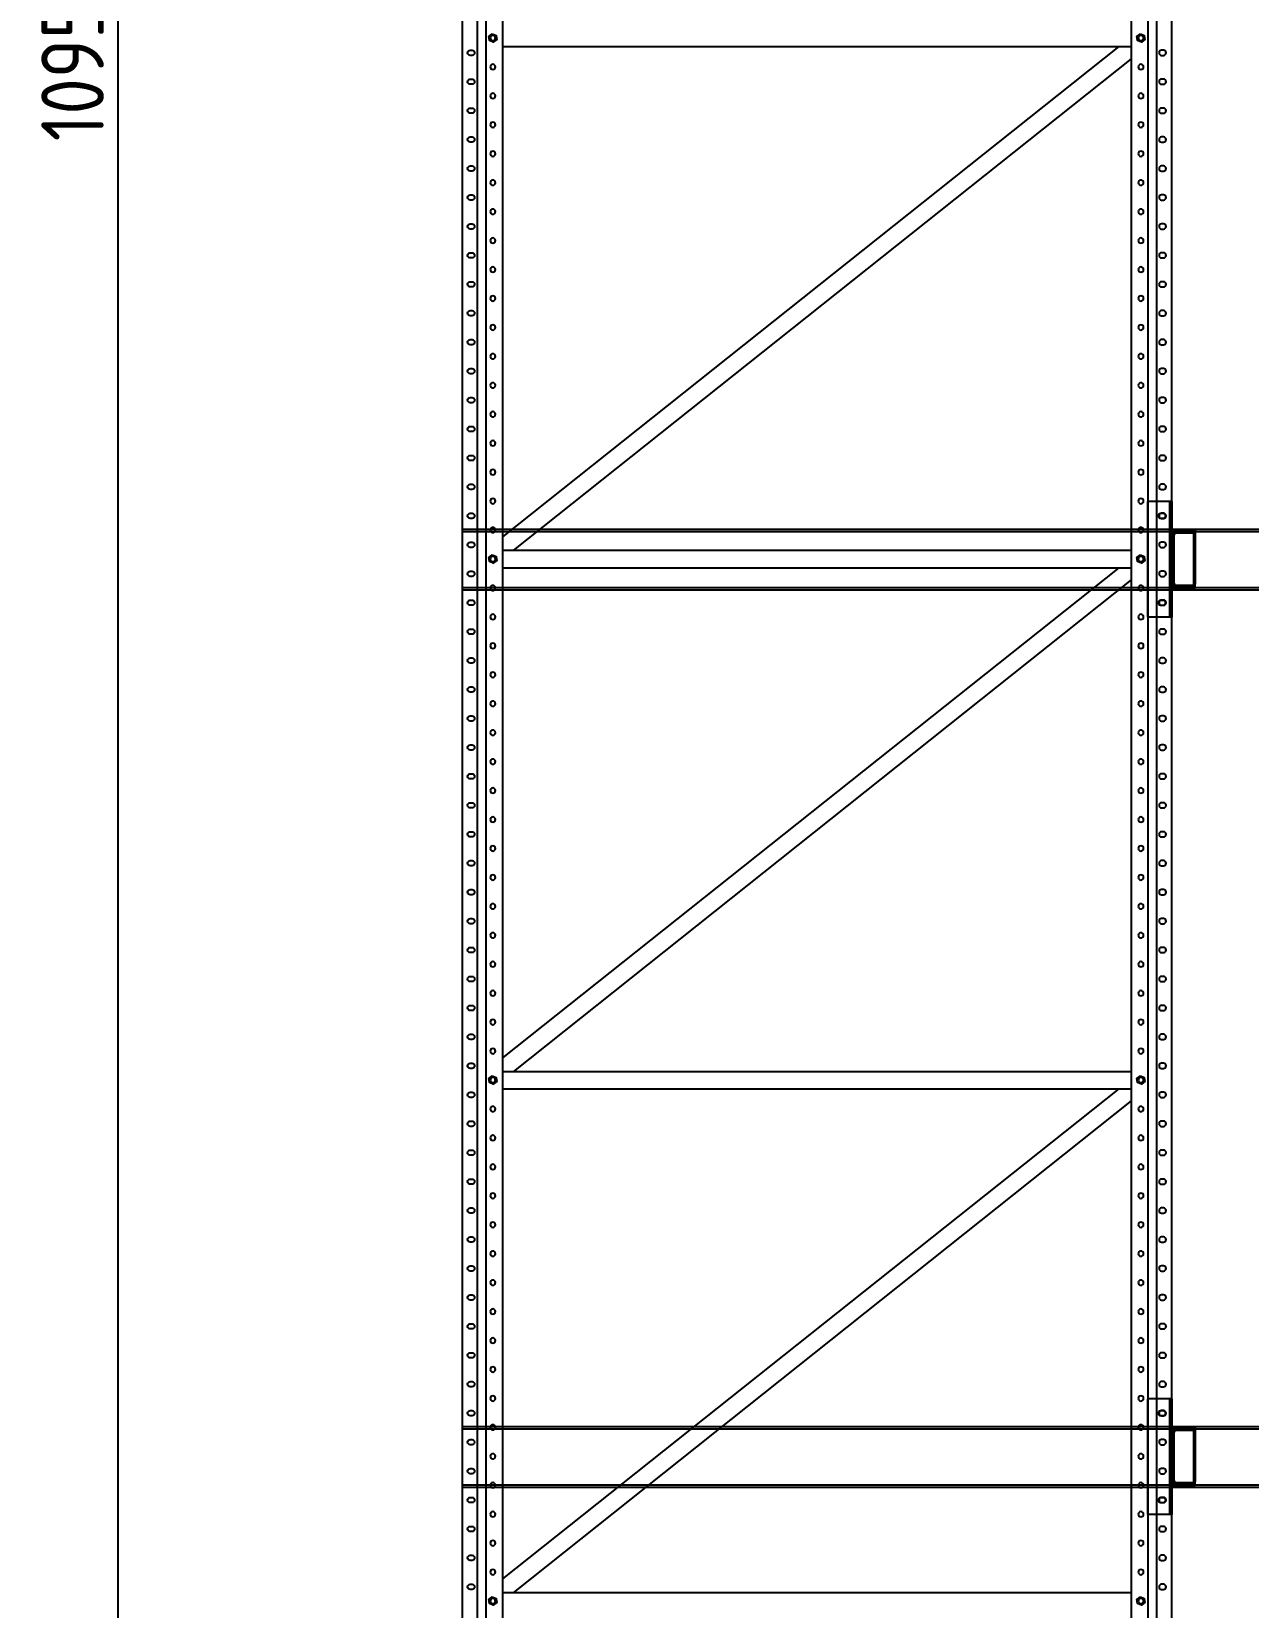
# Model space of a CAD drawing. Header units: millimetres. Extents: x 223 to 55669, y 510 to 13629.
# Drawn here: x 29407 to 31509, y 3820 to 6542 of the extents above; entities that cross this region are included whole.
import ezdxf

# ---------------------------------------------------------------- set-up
doc = ezdxf.new("R2010")
doc.units = ezdxf.units.MM
doc.linetypes.add('LIN0', pattern=[0])
doc.layers.add('02', color=2, linetype='Continuous')
doc.layers.add('9.3 - LEGENDA', color=7, linetype='Continuous')
doc.layers.add('MONTANTE', color=170, linetype='LIN0', lineweight=25)
doc.styles.add('DIM', font='dim.shx')
doc.dimstyles.new('CORTES', dxfattribs={"dimscale": 1.2, "dimtxt": 90, "dimasz": 45, "dimexe": 1.25, "dimexo": 40, "dimgap": 20, "dimtad": 1, "dimdec": 0, "dimzin": 9, "dimdsep": 46, "dimtxsty": 'DIM', "dimblk": 'OBLIQUE', "dimcen": 2.5, "dimclrd": 256, "dimclre": 256, "dimclrt": 256, "dimadec": 0, "dimazin": 0, "dimtfac": 1, "dimtdec": 0, "dimtmove": 0, "dimatfit": 0, "dimldrblk": 'OBLIQUE', "dimfxl": 0.04, "dimtolj": 1, "dimtzin": 1, "dimarcsym": 0})

# ---------------------------------------------------------------- blocks, each defined once
blk = doc.blocks.new('*U66')
at = {"layer": 'MONTANTE'}
for p, q in [((-1277.6, 10954.8), (-1277.6, 64.7)), ((-1251.5, 10954.8), (-1251.5, 64.7)), ((-1237.1, 10954.8), (-1237.1, 4.8)), ((-1207.9, 10954.8), (-1207.9, 4.8)), ((-122.4, 10954.8), (-122.4, 4.8)), ((-93.2, 10954.8), (-93.2, 4.8)), ((-78.8, 10954.8), (-78.8, 64.7)), ((-52.6, 10954.8), (-52.6, 64.7)), ((-122.4, 5489.7), (-1207.9, 5489.7)), ((-122.4, 5489.7), (-1207.9, 5489.7)), ((-1186.6, 5489.7), (-122.4, 4643.2)), ((-1207.9, 5468.6), (-141.4, 4619.7)), ((-122.4, 4619.7), (-1207.9, 4619.7)), ((-122.4, 4619.7), (-1207.9, 4619.7)), ((-122.4, 4589.7), (-1207.9, 4589.7)), ((-122.4, 4589.7), (-1207.9, 4589.7)), ((-1186.6, 4589.7), (-122.4, 3743.2)), ((-1207.9, 4568.6), (-141.4, 3719.7)), ((-122.4, 3719.7), (-1207.9, 3719.7)), ((-122.4, 3719.7), (-1207.9, 3719.7)), ((-122.4, 3689.7), (-1207.9, 3689.7)), ((-122.4, 3689.7), (-1207.9, 3689.7)), ((-1186.6, 3689.7), (-122.4, 2843.2)), ((-1207.9, 3668.6), (-141.4, 2819.7)), ((-122.4, 2819.7), (-1207.9, 2819.7)), ((-122.4, 2819.7), (-1207.9, 2819.7))]:
    blk.add_line(p, q, dxfattribs=at)
for points in [[(-1223.9, 5512), (-1230.7, 5509.2), (-1231.7, 5502), (-1225.9, 5497.5), (-1219.1, 5500.3), (-1218.1, 5507.5), (-1223.9, 5512)], [(-1223.9, 5512), (-1230.7, 5509.2), (-1231.7, 5502), (-1225.9, 5497.5), (-1219.1, 5500.3), (-1218.1, 5507.5), (-1223.9, 5512)], [(-104.4, 5512), (-111.2, 5509.2), (-112.2, 5502), (-106.4, 5497.5), (-99.6, 5500.3), (-98.6, 5507.5), (-104.4, 5512)], [(-104.4, 5512), (-111.2, 5509.2), (-112.2, 5502), (-106.4, 5497.5), (-99.6, 5500.3), (-98.6, 5507.5), (-104.4, 5512)], [(-1223.9, 4612), (-1230.7, 4609.2), (-1231.7, 4602), (-1225.9, 4597.5), (-1219.1, 4600.3), (-1218.1, 4607.5), (-1223.9, 4612)], [(-1223.9, 4612), (-1230.7, 4609.2), (-1231.7, 4602), (-1225.9, 4597.5), (-1219.1, 4600.3), (-1218.1, 4607.5), (-1223.9, 4612)], [(-104.4, 4612), (-111.2, 4609.2), (-112.2, 4602), (-106.4, 4597.5), (-99.6, 4600.3), (-98.6, 4607.5), (-104.4, 4612)], [(-104.4, 4612), (-111.2, 4609.2), (-112.2, 4602), (-106.4, 4597.5), (-99.6, 4600.3), (-98.6, 4607.5), (-104.4, 4612)], [(-1223.9, 3712), (-1230.7, 3709.2), (-1231.7, 3702), (-1225.9, 3697.5), (-1219.1, 3700.3), (-1218.1, 3707.5), (-1223.9, 3712)], [(-1223.9, 3712), (-1230.7, 3709.2), (-1231.7, 3702), (-1225.9, 3697.5), (-1219.1, 3700.3), (-1218.1, 3707.5), (-1223.9, 3712)], [(-104.4, 3712), (-111.2, 3709.2), (-112.2, 3702), (-106.4, 3697.5), (-99.6, 3700.3), (-98.6, 3707.5), (-104.4, 3712)], [(-104.4, 3712), (-111.2, 3709.2), (-112.2, 3702), (-106.4, 3697.5), (-99.6, 3700.3), (-98.6, 3707.5), (-104.4, 3712)], [(-1223.9, 2812), (-1230.7, 2809.2), (-1231.7, 2802), (-1225.9, 2797.5), (-1219.1, 2800.3), (-1218.1, 2807.5), (-1223.9, 2812)], [(-1223.9, 2812), (-1230.7, 2809.2), (-1231.7, 2802), (-1225.9, 2797.5), (-1219.1, 2800.3), (-1218.1, 2807.5), (-1223.9, 2812)], [(-104.4, 2812), (-111.2, 2809.2), (-112.2, 2802), (-106.4, 2797.5), (-99.6, 2800.3), (-98.6, 2807.5), (-104.4, 2812)], [(-104.4, 2812), (-111.2, 2809.2), (-112.2, 2802), (-106.4, 2797.5), (-99.6, 2800.3), (-98.6, 2807.5), (-104.4, 2812)]]:
    blk.add_lwpolyline(points, dxfattribs=at)
for points in [[(-1260.7, 5474.7), (-1263.7, 5474.7, -1), (-1263.7, 5483.7), (-1260.7, 5483.7, -1)], [(-69.6, 5474.7), (-66.6, 5474.7, 1), (-66.6, 5483.7), (-69.6, 5483.7, 1)], [(-1260.7, 5424.7), (-1263.7, 5424.7, -1), (-1263.7, 5433.7), (-1260.7, 5433.7, -1)], [(-69.6, 5424.7), (-66.6, 5424.7, 1), (-66.6, 5433.7), (-69.6, 5433.7, 1)], [(-1260.7, 5374.7), (-1263.7, 5374.7, -1), (-1263.7, 5383.7), (-1260.7, 5383.7, -1)], [(-69.6, 5374.7), (-66.6, 5374.7, 1), (-66.6, 5383.7), (-69.6, 5383.7, 1)], [(-1260.7, 5324.7), (-1263.7, 5324.7, -1), (-1263.7, 5333.7), (-1260.7, 5333.7, -1)], [(-69.6, 5324.7), (-66.6, 5324.7, 1), (-66.6, 5333.7), (-69.6, 5333.7, 1)], [(-1260.7, 5274.7), (-1263.7, 5274.7, -1), (-1263.7, 5283.7), (-1260.7, 5283.7, -1)], [(-69.6, 5274.7), (-66.6, 5274.7, 1), (-66.6, 5283.7), (-69.6, 5283.7, 1)], [(-1260.7, 5224.7), (-1263.7, 5224.7, -1), (-1263.7, 5233.7), (-1260.7, 5233.7, -1)], [(-69.6, 5224.7), (-66.6, 5224.7, 1), (-66.6, 5233.7), (-69.6, 5233.7, 1)], [(-1260.7, 5174.7), (-1263.7, 5174.7, -1), (-1263.7, 5183.7), (-1260.7, 5183.7, -1)], [(-69.6, 5174.7), (-66.6, 5174.7, 1), (-66.6, 5183.7), (-69.6, 5183.7, 1)], [(-1260.7, 5124.7), (-1263.7, 5124.7, -1), (-1263.7, 5133.7), (-1260.7, 5133.7, -1)], [(-69.6, 5124.7), (-66.6, 5124.7, 1), (-66.6, 5133.7), (-69.6, 5133.7, 1)], [(-1260.7, 5074.7), (-1263.7, 5074.7, -1), (-1263.7, 5083.7), (-1260.7, 5083.7, -1)], [(-69.6, 5074.7), (-66.6, 5074.7, 1), (-66.6, 5083.7), (-69.6, 5083.7, 1)], [(-1260.7, 5024.7), (-1263.7, 5024.7, -1), (-1263.7, 5033.7), (-1260.7, 5033.7, -1)], [(-69.6, 5024.7), (-66.6, 5024.7, 1), (-66.6, 5033.7), (-69.6, 5033.7, 1)], [(-1260.7, 4974.7), (-1263.7, 4974.7, -1), (-1263.7, 4983.7), (-1260.7, 4983.7, -1)], [(-69.6, 4974.7), (-66.6, 4974.7, 1), (-66.6, 4983.7), (-69.6, 4983.7, 1)], [(-1260.7, 4924.7), (-1263.7, 4924.7, -1), (-1263.7, 4933.7), (-1260.7, 4933.7, -1)], [(-69.6, 4924.7), (-66.6, 4924.7, 1), (-66.6, 4933.7), (-69.6, 4933.7, 1)], [(-1260.7, 4874.7), (-1263.7, 4874.7, -1), (-1263.7, 4883.7), (-1260.7, 4883.7, -1)], [(-69.6, 4874.7), (-66.6, 4874.7, 1), (-66.6, 4883.7), (-69.6, 4883.7, 1)], [(-1260.7, 4824.7), (-1263.7, 4824.7, -1), (-1263.7, 4833.7), (-1260.7, 4833.7, -1)], [(-69.6, 4824.7), (-66.6, 4824.7, 1), (-66.6, 4833.7), (-69.6, 4833.7, 1)], [(-1260.7, 4774.7), (-1263.7, 4774.7, -1), (-1263.7, 4783.7), (-1260.7, 4783.7, -1)], [(-69.6, 4774.7), (-66.6, 4774.7, 1), (-66.6, 4783.7), (-69.6, 4783.7, 1)], [(-1260.7, 4724.7), (-1263.7, 4724.7, -1), (-1263.7, 4733.7), (-1260.7, 4733.7, -1)], [(-69.6, 4724.7), (-66.6, 4724.7, 1), (-66.6, 4733.7), (-69.6, 4733.7, 1)], [(-1260.7, 4674.7), (-1263.7, 4674.7, -1), (-1263.7, 4683.7), (-1260.7, 4683.7, -1)], [(-69.6, 4674.7), (-66.6, 4674.7, 1), (-66.6, 4683.7), (-69.6, 4683.7, 1)], [(-1260.7, 4624.7), (-1263.7, 4624.7, -1), (-1263.7, 4633.7), (-1260.7, 4633.7, -1)], [(-69.6, 4624.7), (-66.6, 4624.7, 1), (-66.6, 4633.7), (-69.6, 4633.7, 1)], [(-1260.7, 4574.7), (-1263.7, 4574.7, -1), (-1263.7, 4583.7), (-1260.7, 4583.7, -1)], [(-69.6, 4574.7), (-66.6, 4574.7, 1), (-66.6, 4583.7), (-69.6, 4583.7, 1)], [(-1260.7, 4524.7), (-1263.7, 4524.7, -1), (-1263.7, 4533.7), (-1260.7, 4533.7, -1)], [(-69.6, 4524.7), (-66.6, 4524.7, 1), (-66.6, 4533.7), (-69.6, 4533.7, 1)], [(-1260.7, 4474.7), (-1263.7, 4474.7, -1), (-1263.7, 4483.7), (-1260.7, 4483.7, -1)], [(-69.6, 4474.7), (-66.6, 4474.7, 1), (-66.6, 4483.7), (-69.6, 4483.7, 1)], [(-1260.7, 4424.7), (-1263.7, 4424.7, -1), (-1263.7, 4433.7), (-1260.7, 4433.7, -1)], [(-69.6, 4424.7), (-66.6, 4424.7, 1), (-66.6, 4433.7), (-69.6, 4433.7, 1)], [(-1260.7, 4374.7), (-1263.7, 4374.7, -1), (-1263.7, 4383.7), (-1260.7, 4383.7, -1)], [(-69.6, 4374.7), (-66.6, 4374.7, 1), (-66.6, 4383.7), (-69.6, 4383.7, 1)], [(-1260.7, 4324.7), (-1263.7, 4324.7, -1), (-1263.7, 4333.7), (-1260.7, 4333.7, -1)], [(-69.6, 4324.7), (-66.6, 4324.7, 1), (-66.6, 4333.7), (-69.6, 4333.7, 1)], [(-1260.7, 4274.7), (-1263.7, 4274.7, -1), (-1263.7, 4283.7), (-1260.7, 4283.7, -1)], [(-69.6, 4274.7), (-66.6, 4274.7, 1), (-66.6, 4283.7), (-69.6, 4283.7, 1)], [(-1260.7, 4224.7), (-1263.7, 4224.7, -1), (-1263.7, 4233.7), (-1260.7, 4233.7, -1)], [(-69.6, 4224.7), (-66.6, 4224.7, 1), (-66.6, 4233.7), (-69.6, 4233.7, 1)], [(-1260.7, 4174.7), (-1263.7, 4174.7, -1), (-1263.7, 4183.7), (-1260.7, 4183.7, -1)], [(-69.6, 4174.7), (-66.6, 4174.7, 1), (-66.6, 4183.7), (-69.6, 4183.7, 1)], [(-1260.7, 4124.7), (-1263.7, 4124.7, -1), (-1263.7, 4133.7), (-1260.7, 4133.7, -1)], [(-69.6, 4124.7), (-66.6, 4124.7, 1), (-66.6, 4133.7), (-69.6, 4133.7, 1)], [(-1260.7, 4074.7), (-1263.7, 4074.7, -1), (-1263.7, 4083.7), (-1260.7, 4083.7, -1)], [(-69.6, 4074.7), (-66.6, 4074.7, 1), (-66.6, 4083.7), (-69.6, 4083.7, 1)], [(-1260.7, 4024.7), (-1263.7, 4024.7, -1), (-1263.7, 4033.7), (-1260.7, 4033.7, -1)], [(-69.6, 4024.7), (-66.6, 4024.7, 1), (-66.6, 4033.7), (-69.6, 4033.7, 1)], [(-1260.7, 3974.7), (-1263.7, 3974.7, -1), (-1263.7, 3983.7), (-1260.7, 3983.7, -1)], [(-69.6, 3974.7), (-66.6, 3974.7, 1), (-66.6, 3983.7), (-69.6, 3983.7, 1)], [(-1260.7, 3924.7), (-1263.7, 3924.7, -1), (-1263.7, 3933.7), (-1260.7, 3933.7, -1)], [(-69.6, 3924.7), (-66.6, 3924.7, 1), (-66.6, 3933.7), (-69.6, 3933.7, 1)], [(-1260.7, 3874.7), (-1263.7, 3874.7, -1), (-1263.7, 3883.7), (-1260.7, 3883.7, -1)], [(-69.6, 3874.7), (-66.6, 3874.7, 1), (-66.6, 3883.7), (-69.6, 3883.7, 1)], [(-1260.7, 3824.7), (-1263.7, 3824.7, -1), (-1263.7, 3833.7), (-1260.7, 3833.7, -1)], [(-69.6, 3824.7), (-66.6, 3824.7, 1), (-66.6, 3833.7), (-69.6, 3833.7, 1)], [(-1260.7, 3774.7), (-1263.7, 3774.7, -1), (-1263.7, 3783.7), (-1260.7, 3783.7, -1)], [(-69.6, 3774.7), (-66.6, 3774.7, 1), (-66.6, 3783.7), (-69.6, 3783.7, 1)], [(-1260.7, 3724.7), (-1263.7, 3724.7, -1), (-1263.7, 3733.7), (-1260.7, 3733.7, -1)], [(-69.6, 3724.7), (-66.6, 3724.7, 1), (-66.6, 3733.7), (-69.6, 3733.7, 1)], [(-1260.7, 3674.7), (-1263.7, 3674.7, -1), (-1263.7, 3683.7), (-1260.7, 3683.7, -1)], [(-69.6, 3674.7), (-66.6, 3674.7, 1), (-66.6, 3683.7), (-69.6, 3683.7, 1)], [(-1260.7, 3624.7), (-1263.7, 3624.7, -1), (-1263.7, 3633.7), (-1260.7, 3633.7, -1)], [(-69.6, 3624.7), (-66.6, 3624.7, 1), (-66.6, 3633.7), (-69.6, 3633.7, 1)], [(-1260.7, 3574.7), (-1263.7, 3574.7, -1), (-1263.7, 3583.7), (-1260.7, 3583.7, -1)], [(-69.6, 3574.7), (-66.6, 3574.7, 1), (-66.6, 3583.7), (-69.6, 3583.7, 1)], [(-1260.7, 3524.7), (-1263.7, 3524.7, -1), (-1263.7, 3533.7), (-1260.7, 3533.7, -1)], [(-69.6, 3524.7), (-66.6, 3524.7, 1), (-66.6, 3533.7), (-69.6, 3533.7, 1)], [(-1260.7, 3474.7), (-1263.7, 3474.7, -1), (-1263.7, 3483.7), (-1260.7, 3483.7, -1)], [(-69.6, 3474.7), (-66.6, 3474.7, 1), (-66.6, 3483.7), (-69.6, 3483.7, 1)], [(-1260.7, 3424.7), (-1263.7, 3424.7, -1), (-1263.7, 3433.7), (-1260.7, 3433.7, -1)], [(-69.6, 3424.7), (-66.6, 3424.7, 1), (-66.6, 3433.7), (-69.6, 3433.7, 1)], [(-1260.7, 3374.7), (-1263.7, 3374.7, -1), (-1263.7, 3383.7), (-1260.7, 3383.7, -1)], [(-69.6, 3374.7), (-66.6, 3374.7, 1), (-66.6, 3383.7), (-69.6, 3383.7, 1)], [(-1260.7, 3324.7), (-1263.7, 3324.7, -1), (-1263.7, 3333.7), (-1260.7, 3333.7, -1)], [(-69.6, 3324.7), (-66.6, 3324.7, 1), (-66.6, 3333.7), (-69.6, 3333.7, 1)], [(-1260.7, 3274.7), (-1263.7, 3274.7, -1), (-1263.7, 3283.7), (-1260.7, 3283.7, -1)], [(-69.6, 3274.7), (-66.6, 3274.7, 1), (-66.6, 3283.7), (-69.6, 3283.7, 1)], [(-1260.7, 3224.7), (-1263.7, 3224.7, -1), (-1263.7, 3233.7), (-1260.7, 3233.7, -1)], [(-69.6, 3224.7), (-66.6, 3224.7, 1), (-66.6, 3233.7), (-69.6, 3233.7, 1)], [(-1260.7, 3174.7), (-1263.7, 3174.7, -1), (-1263.7, 3183.7), (-1260.7, 3183.7, -1)], [(-69.6, 3174.7), (-66.6, 3174.7, 1), (-66.6, 3183.7), (-69.6, 3183.7, 1)], [(-1260.7, 3124.7), (-1263.7, 3124.7, -1), (-1263.7, 3133.7), (-1260.7, 3133.7, -1)], [(-69.6, 3124.7), (-66.6, 3124.7, 1), (-66.6, 3133.7), (-69.6, 3133.7, 1)], [(-1260.7, 3074.7), (-1263.7, 3074.7, -1), (-1263.7, 3083.7), (-1260.7, 3083.7, -1)], [(-69.6, 3074.7), (-66.6, 3074.7, 1), (-66.6, 3083.7), (-69.6, 3083.7, 1)], [(-1260.7, 3024.7), (-1263.7, 3024.7, -1), (-1263.7, 3033.7), (-1260.7, 3033.7, -1)], [(-69.6, 3024.7), (-66.6, 3024.7, 1), (-66.6, 3033.7), (-69.6, 3033.7, 1)], [(-1260.7, 2974.7), (-1263.7, 2974.7, -1), (-1263.7, 2983.7), (-1260.7, 2983.7, -1)], [(-69.6, 2974.7), (-66.6, 2974.7, 1), (-66.6, 2983.7), (-69.6, 2983.7, 1)], [(-1260.7, 2924.7), (-1263.7, 2924.7, -1), (-1263.7, 2933.7), (-1260.7, 2933.7, -1)], [(-69.6, 2924.7), (-66.6, 2924.7, 1), (-66.6, 2933.7), (-69.6, 2933.7, 1)], [(-1260.7, 2874.7), (-1263.7, 2874.7, -1), (-1263.7, 2883.7), (-1260.7, 2883.7, -1)], [(-69.6, 2874.7), (-66.6, 2874.7, 1), (-66.6, 2883.7), (-69.6, 2883.7, 1)], [(-1260.7, 2824.7), (-1263.7, 2824.7, -1), (-1263.7, 2833.7), (-1260.7, 2833.7, -1)], [(-69.6, 2824.7), (-66.6, 2824.7, 1), (-66.6, 2833.7), (-69.6, 2833.7, 1)]]:
    blk.add_lwpolyline(points, format="xyb", close=True, dxfattribs=at)
for centre in [(-1224.9, 5504.7), (-105.4, 5504.7), (-1224.9, 5454.7), (-105.4, 5454.7), (-1224.9, 5404.7), (-105.4, 5404.7), (-1224.9, 5354.7), (-105.4, 5354.7), (-1224.9, 5304.7), (-105.4, 5304.7), (-1224.9, 5254.7), (-105.4, 5254.7), (-1224.9, 5204.7), (-105.4, 5204.7), (-1224.9, 5154.7), (-105.4, 5154.7), (-1224.9, 5104.7), (-105.4, 5104.7), (-1224.9, 5054.7), (-105.4, 5054.7), (-1224.9, 5004.7), (-105.4, 5004.7), (-1224.9, 4954.7), (-105.4, 4954.7), (-1224.9, 4904.7), (-105.4, 4904.7), (-1224.9, 4854.7), (-105.4, 4854.7), (-1224.9, 4804.7), (-105.4, 4804.7), (-1224.9, 4754.7), (-105.4, 4754.7), (-1224.9, 4704.7), (-105.4, 4704.7), (-1224.9, 4654.7), (-105.4, 4654.7), (-1224.9, 4604.7), (-105.4, 4604.7), (-1224.9, 4554.7), (-105.4, 4554.7), (-1224.9, 4504.7), (-105.4, 4504.7), (-1224.9, 4454.7), (-105.4, 4454.7), (-1224.9, 4404.7), (-105.4, 4404.7), (-1224.9, 4354.7), (-105.4, 4354.7), (-1224.9, 4304.7), (-105.4, 4304.7), (-1224.9, 4254.7), (-105.4, 4254.7), (-1224.9, 4204.7), (-105.4, 4204.7), (-1224.9, 4154.7), (-105.4, 4154.7), (-1224.9, 4104.7), (-105.4, 4104.7), (-1224.9, 4054.7), (-105.4, 4054.7), (-1224.9, 4004.7), (-105.4, 4004.7), (-1224.9, 3954.7), (-105.4, 3954.7), (-1224.9, 3904.7), (-105.4, 3904.7), (-1224.9, 3854.7), (-105.4, 3854.7), (-1224.9, 3804.7), (-105.4, 3804.7), (-1224.9, 3754.7), (-105.4, 3754.7), (-1224.9, 3704.7), (-105.4, 3704.7), (-1224.9, 3654.7), (-105.4, 3654.7), (-1224.9, 3604.7), (-105.4, 3604.7), (-1224.9, 3554.7), (-105.4, 3554.7), (-1224.9, 3504.7), (-105.4, 3504.7), (-1224.9, 3454.7), (-105.4, 3454.7), (-1224.9, 3404.7), (-105.4, 3404.7), (-1224.9, 3354.7), (-105.4, 3354.7), (-1224.9, 3304.7), (-105.4, 3304.7), (-1224.9, 3254.7), (-105.4, 3254.7), (-1224.9, 3204.7), (-105.4, 3204.7), (-1224.9, 3154.7), (-105.4, 3154.7), (-1224.9, 3104.7), (-105.4, 3104.7), (-1224.9, 3054.7), (-105.4, 3054.7), (-1224.9, 3004.7), (-105.4, 3004.7), (-1224.9, 2954.7), (-105.4, 2954.7), (-1224.9, 2904.7), (-105.4, 2904.7), (-1224.9, 2854.7), (-105.4, 2854.7), (-1224.9, 2804.7), (-105.4, 2804.7)]:
    blk.add_circle(centre, 4.5, dxfattribs=at)
blk = doc.blocks.new('*U334')
blk.add_blockref('*U66', (145, -6477.375))
blk = doc.blocks.new('*U333')
at = {"color": 0, "linetype": 'ByBlock', "lineweight": -2, "transparency": 16777216}
blk.add_blockref('*U334', (0, 0), dxfattribs=at)
blk = doc.blocks.new('*U74')
at = {"color": 7, "linetype": 'Continuous', "lineweight": 25}
for p, q in [((-38, 50), (-38, -150)), ((-10.6, 29), (-15.6, 29)), ((0, 50), (0, -150)), ((4.2, 50), (4.2, -150)), ((-15.6, 21), (-10.6, 21)), ((6.2, -17.8), (4.2, -17.8)), ((6.2, -6.8), (6.2, -17.8)), ((8.2, -91.9), (8.2, -7.8)), ((44.2, -2.8), (8.2, -2.8)), ((40.2, -4.8), (8.2, -4.8)), ((42.2, -92.9), (42.2, -6.8)), ((44.2, -92.9), (44.2, -9.8)), ((6.2, -81.9), (4.2, -81.9)), ((6.2, -81.9), (6.2, -92.9)), ((8.2, -94.9), (40.2, -94.9)), ((8.2, -96.9), (40.2, -96.9)), ((-10.6, -121), (-15.6, -121)), ((-15.6, -129), (-10.6, -129))]:
    blk.add_line(p, q, dxfattribs=at)
for p, q in [((4.2, 50), (-38, 50)), ((4.2, 0), (44.2, 0)), ((44.2, 0), (44.2, -6.8)), ((44.2, -6.8), (44.2, -92.9)), ((44.2, -100), (4.2, -100)), ((40.2, -96.9), (44.2, -96.9)), ((44.2, -100), (44.2, -92.9)), ((4.2, -150), (-38, -150))]:
    blk.add_line(p, q)
for centre, radius, start, end in [((-15.6, 25), 4, 90, 270), ((-10.6, 25), 4, 270, 90), ((8.2, -6.8), 4, 90, 180), ((8.2, -6.8), 2, 90, 180), ((11.2, -7.8), 3, 90, 180), ((40.2, -6.8), 4, 0, 90), ((40.2, -6.8), 2, 0, 90), ((8.2, -92.9), 4, 180, 270), ((8.2, -92.9), 2, 180, 270), ((11.2, -91.9), 3, 180, 270), ((40.2, -92.9), 2, 270, 0), ((40.2, -92.9), 4, 270, 0), ((-15.6, -125), 4, 90, 270), ((-10.6, -125), 4, 270, 90)]:
    blk.add_arc(centre, radius, start, end, dxfattribs=at)
blk = doc.blocks.new('*U336')
for points in [[(6393, 50.5), (-4633, 50.5), (-4633, 47.5), (6393, 47.5)], [(6393, -50.2), (-4633, -50.2), (-4633, -53.2), (6393, -53.2)]]:
    blk.add_lwpolyline(points, close=True)
at = {"layer": '02'}
blk.add_blockref('*U74', (-3411.3, 49.3), dxfattribs=at)
blk = doc.blocks.new('*U335')
at = {"color": 0, "linetype": 'ByBlock', "lineweight": -2, "transparency": 16777216}
for p in [(0, 3100), (0, 1550)]:
    blk.add_blockref('*U336', p, dxfattribs=at)
blk = doc.blocks.new('_Oblique')
at = {"color": 0, "linetype": 'ByBlock', "lineweight": -2, "transparency": 16777216}
blk.add_line((-0.5, -0.5), (0.5, 0.5), dxfattribs=at)
blk = doc.blocks.new('*D382')
at = {"layer": '9.3 - LEGENDA', "lineweight": -2}
for p, q in [((30103, 11980.7), (29554.6, 11980.7)), ((29556.1, 11980.7), (29556.1, 1030.7)), ((30149.8, 1030.7), (29554.6, 1030.7))]:
    blk.add_line(p, q, dxfattribs=at)
at = {"layer": 'Defpoints', "color": 0}
for p in [(30151, 11980.7), (29556.1, 1030.7), (30197.8, 1030.7)]:
    blk.add_point(p, dxfattribs=at)
at = {"layer": '9.3 - LEGENDA', "lineweight": -2, "xscale": 54, "yscale": 54, "zscale": 54}
for p, rotation in [((29556.1, 11980.7), 90), ((29556.1, 1030.7), 270)]:
    blk.add_blockref('_Oblique', p, dxfattribs=dict(at, rotation=rotation))
at = {"layer": '9.3 - LEGENDA', "insert": (29478.1, 6505.7), "char_height": 108, "attachment_point": 5, "rotation": 90, "style": 'DIM'}
blk.add_mtext('\\A1;10950', dxfattribs=at)

msp = doc.modelspace()

# ---------------------------------------------------------------- block references
at = {"xscale": -1}
msp.add_blockref('*U333', (30243.4, 7503.4), dxfattribs=at)
msp.add_blockref('*U335', (34784, 2530.9))

# ---------------------------------------------------------------- dimensions: what is measured, and where the dimension line sits
at = {"layer": '9.3 - LEGENDA'}
dim = msp.add_linear_dim(base=(29556.1, 1030.7), p1=(30151, 11980.7), p2=(30197.8, 1030.7), angle=90, dimstyle='CORTES', dxfattribs=at)
dim.commit()
dim.dimension.update_dxf_attribs({"geometry": '*D382', "text_midpoint": (29478.1, 6505.7)})

doc.saveas('drawing.dxf')
